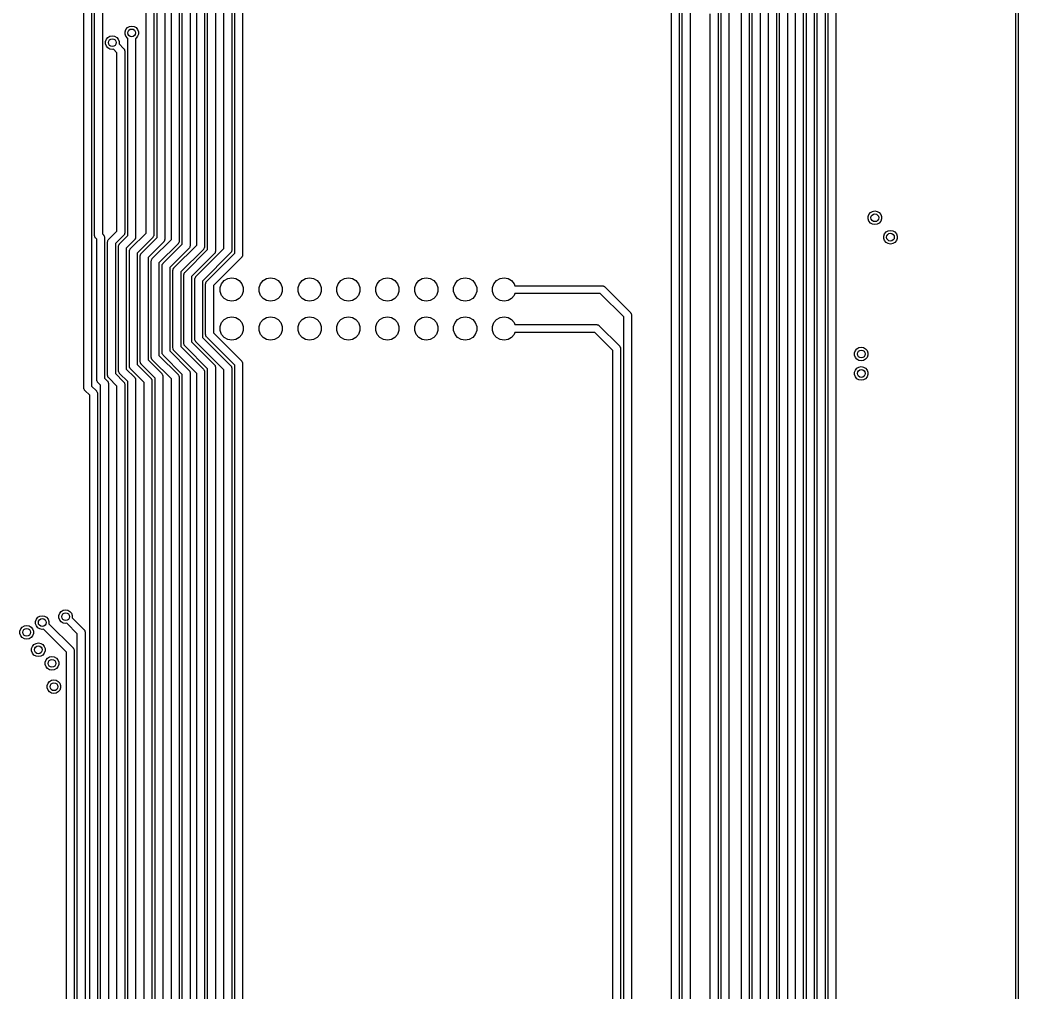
# Model space of a CAD drawing. Extents: x 25 to 346, y -457 to -16.
# Drawn here: x 280.4 to 345.5, y -293.1 to -229.7 of the extents above; entities that cross this region are included whole.
import ezdxf

# ---------------------------------------------------------------- set-up
doc = ezdxf.new("R2010")
doc.units = 0
doc.header["$MEASUREMENT"] = 0
doc.layers.add('BLACK', color=7, linetype='CONTINUOUS')

msp = doc.modelspace()

# ---------------------------------------------------------------- linework, layer by layer
at = {"layer": 'Black'}
for p, q in [((345.365, -456.49), (345.365, -16.585)), ((345.515, -16.51), (345.515, -456.565)), ((331.699, -326.555), (331.699, -20.9983)), ((332.207, -20.9983), (332.207, -326.45)), ((330.987, -294.386), (330.987, -24.0066)), ((331.495, -23.9014), (331.495, -294.386)), ((332.41, -289.052), (332.41, -55.626)), ((332.918, -55.626), (332.918, -289.052)), ((333.121, -322.897), (333.121, -56.388)), ((333.629, -56.4932), (333.629, -322.792)), ((329.946, -329.882), (329.946, -145.141)), ((330.454, -145.141), (330.454, -329.777)), ((329.235, -331.711), (329.235, -146.587)), ((329.743, -146.482), (329.743, -331.606)), ((328.168, -333.184), (328.168, -147.766)), ((328.676, -147.66), (328.676, -333.079)), ((327.457, -301.117), (327.457, -148.06)), ((327.965, -147.955), (327.965, -301.117)), ((323.596, -341.312), (323.596, -172.077)), ((324.104, -172.077), (324.104, -341.207)), ((323.393, -175.184), (323.393, -343.036)), ((322.885, -343.141), (322.885, -175.289)), ((294.894, -176.518), (294.894, -244.983)), ((292.405, -177.206), (292.405, -244.455)), ((292.608, -244.644), (292.608, -177.016)), ((293.116, -176.911), (293.116, -244.749)), ((293.675, -244.583), (293.675, -176.918)), ((294.183, -176.813), (294.183, -244.688)), ((294.386, -244.878), (294.386, -176.624)), ((289.814, -177.8), (289.814, -243.967)), ((290.246, -243.989), (290.246, -177.671)), ((290.754, -177.566), (290.754, -244.094)), ((290.957, -244.284), (290.957, -177.377)), ((291.465, -177.272), (291.465, -244.389)), ((291.897, -244.35), (291.897, -177.311)), ((288.595, -243.567), (288.595, -178.2)), ((289.103, -178.095), (289.103, -243.672)), ((289.306, -243.862), (289.306, -177.905)), ((285.229, -243.721), (285.229, -199.743)), ((285.737, -199.758), (285.737, -243.616)), ((284.518, -253.657), (284.518, -202.956)), ((285.026, -202.851), (285.026, -253.552)), ((326.136, -338.772), (326.136, -227.691)), ((326.644, -227.691), (326.644, -338.667)), ((325.425, -340.601), (325.425, -229.264)), ((325.933, -229.159), (325.933, -340.496)), ((287.216, -230.428), (287.269, -230.282)), ((287.216, -230.582), (287.216, -230.428)), ((287.269, -230.728), (287.216, -230.582)), ((287.269, -230.282), (287.368, -230.163)), ((287.368, -230.163), (287.502, -230.086)), ((287.502, -230.086), (287.655, -230.059)), ((287.655, -230.059), (287.808, -230.086)), ((287.808, -230.086), (287.942, -230.163)), ((287.942, -230.163), (288.041, -230.282)), ((288.041, -230.282), (288.094, -230.428)), ((288.094, -230.582), (288.041, -230.728)), ((288.094, -230.428), (288.094, -230.582)), ((285.946, -231.063), (285.999, -230.917)), ((285.946, -231.217), (285.946, -231.063)), ((285.999, -231.363), (285.946, -231.217)), ((285.999, -230.917), (286.098, -230.798)), ((286.098, -230.798), (286.232, -230.721)), ((286.232, -230.721), (286.385, -230.694)), ((286.385, -230.694), (286.538, -230.721)), ((286.538, -230.721), (286.672, -230.798)), ((286.672, -230.798), (286.771, -230.917)), ((286.771, -230.917), (286.824, -231.063)), ((286.824, -231.063), (286.824, -231.217)), ((286.824, -231.217), (286.824, -231.219)), ((286.824, -231.219), (287.123, -231.519)), ((287.368, -230.847), (287.269, -230.728)), ((287.401, -230.866), (287.368, -230.847)), ((287.401, -243.735), (287.401, -230.866)), ((287.942, -230.847), (287.909, -230.866)), ((287.909, -230.866), (287.909, -243.84)), ((288.041, -230.728), (287.942, -230.847)), ((286.098, -231.482), (285.999, -231.363)), ((286.232, -231.559), (286.098, -231.482)), ((286.385, -231.586), (286.232, -231.559)), ((286.459, -231.573), (286.385, -231.586)), ((286.69, -231.804), (286.459, -231.573)), ((286.69, -243.44), (286.69, -231.804)), ((287.123, -231.519), (287.13, -231.528)), ((287.13, -231.528), (287.138, -231.536)), ((287.138, -231.536), (287.155, -231.564)), ((287.155, -231.564), (287.174, -231.591)), ((287.174, -231.591), (287.177, -231.602)), ((287.177, -231.602), (287.182, -231.612)), ((287.182, -231.612), (287.188, -231.645)), ((287.188, -231.645), (287.197, -231.677)), ((287.197, -231.677), (287.196, -231.688)), ((287.196, -231.688), (287.198, -231.699)), ((287.198, -231.699), (287.198, -231.775)), ((287.198, -231.775), (287.198, -243.545)), ((335.73, -242.493), (335.783, -242.347)), ((335.783, -242.347), (335.882, -242.228)), ((335.882, -242.228), (336.016, -242.151)), ((336.016, -242.151), (336.169, -242.124)), ((336.169, -242.124), (336.322, -242.151)), ((336.322, -242.151), (336.456, -242.228)), ((336.456, -242.228), (336.555, -242.347)), ((336.555, -242.347), (336.608, -242.493)), ((335.73, -242.647), (335.73, -242.493)), ((335.783, -242.793), (335.73, -242.647)), ((335.882, -242.912), (335.783, -242.793)), ((336.016, -242.989), (335.882, -242.912)), ((336.169, -243.016), (336.016, -242.989)), ((336.322, -242.989), (336.169, -243.016)), ((336.456, -242.912), (336.322, -242.989)), ((336.555, -242.793), (336.456, -242.912)), ((336.608, -242.647), (336.555, -242.793)), ((336.608, -242.493), (336.608, -242.647)), ((285.737, -243.616), (285.803, -243.681)), ((285.803, -243.681), (285.809, -243.69)), ((286.155, -243.975), (286.69, -243.44)), ((287.155, -243.68), (287.138, -243.709)), ((287.174, -243.653), (287.155, -243.68)), ((287.177, -243.642), (287.174, -243.653)), ((287.182, -243.632), (287.177, -243.642)), ((287.188, -243.6), (287.182, -243.632)), ((287.197, -243.568), (287.188, -243.6)), ((287.198, -243.545), (287.196, -243.556)), ((287.196, -243.556), (287.197, -243.568)), ((287.577, -244.585), (288.595, -243.567)), ((289.103, -243.672), (289.101, -243.683)), ((289.101, -243.683), (289.102, -243.695)), ((336.746, -243.763), (336.799, -243.617)), ((336.799, -243.617), (336.898, -243.498)), ((336.898, -243.498), (337.032, -243.421)), ((337.032, -243.421), (337.185, -243.394)), ((337.185, -243.394), (337.338, -243.421)), ((337.338, -243.421), (337.472, -243.498)), ((337.472, -243.498), (337.571, -243.617)), ((337.571, -243.617), (337.624, -243.763)), ((285.231, -243.732), (285.229, -243.721)), ((285.23, -243.743), (285.231, -243.732)), ((285.239, -243.775), (285.23, -243.743)), ((285.245, -243.808), (285.239, -243.775)), ((285.25, -243.817), (285.245, -243.808)), ((285.253, -243.828), (285.25, -243.817)), ((285.272, -243.855), (285.253, -243.828)), ((285.289, -243.884), (285.272, -243.855)), ((285.297, -243.891), (285.289, -243.884)), ((285.304, -243.9), (285.297, -243.891)), ((285.369, -243.966), (285.304, -243.9)), ((285.369, -253.136), (285.369, -243.966)), ((285.809, -243.69), (285.817, -243.697)), ((285.817, -243.697), (285.834, -243.726)), ((285.834, -243.726), (285.853, -243.753)), ((285.853, -243.753), (285.856, -243.764)), ((285.856, -243.764), (285.862, -243.774)), ((285.862, -243.774), (285.867, -243.806)), ((285.867, -243.806), (285.876, -243.838)), ((285.876, -243.838), (285.875, -243.849)), ((285.875, -243.849), (285.877, -243.86)), ((285.877, -243.86), (285.877, -253.031)), ((286.08, -244.155), (286.082, -244.144)), ((286.08, -252.841), (286.08, -244.155)), ((286.081, -244.133), (286.09, -244.101)), ((286.082, -244.144), (286.081, -244.133)), ((286.09, -244.101), (286.095, -244.068)), ((286.095, -244.068), (286.101, -244.059)), ((286.101, -244.059), (286.104, -244.048)), ((286.104, -244.048), (286.123, -244.021)), ((286.123, -244.021), (286.14, -243.992)), ((286.14, -243.992), (286.148, -243.985)), ((286.148, -243.985), (286.155, -243.975)), ((287.123, -243.725), (286.588, -244.26)), ((286.588, -244.26), (286.588, -252.736)), ((286.815, -244.342), (286.834, -244.315)), ((286.834, -244.315), (286.851, -244.286)), ((286.851, -244.286), (286.859, -244.279)), ((286.859, -244.279), (286.866, -244.27)), ((286.866, -244.27), (287.401, -243.735)), ((287.13, -243.716), (287.123, -243.725)), ((287.138, -243.709), (287.13, -243.716)), ((287.835, -244.02), (287.299, -244.555)), ((287.841, -244.01), (287.835, -244.02)), ((287.85, -244.003), (287.841, -244.01)), ((287.866, -243.975), (287.85, -244.003)), ((287.885, -243.947), (287.866, -243.975)), ((287.888, -243.937), (287.885, -243.947)), ((287.894, -243.927), (287.888, -243.937)), ((287.899, -243.894), (287.894, -243.927)), ((287.908, -243.862), (287.899, -243.894)), ((287.909, -243.84), (287.907, -243.851)), ((287.907, -243.851), (287.908, -243.862)), ((289.028, -243.852), (288.011, -244.87)), ((288.288, -244.88), (289.306, -243.862)), ((289.74, -244.147), (288.722, -245.164)), ((288.999, -245.235), (290.246, -243.989)), ((289.035, -243.843), (289.028, -243.852)), ((289.043, -243.836), (289.035, -243.843)), ((289.06, -243.807), (289.043, -243.836)), ((289.079, -243.78), (289.06, -243.807)), ((289.082, -243.769), (289.079, -243.78)), ((289.087, -243.759), (289.082, -243.769)), ((289.093, -243.727), (289.087, -243.759)), ((289.102, -243.695), (289.093, -243.727)), ((290.679, -244.274), (289.433, -245.52)), ((289.711, -245.53), (290.957, -244.284)), ((289.746, -244.137), (289.74, -244.147)), ((289.755, -244.13), (289.746, -244.137)), ((289.771, -244.102), (289.755, -244.13)), ((289.79, -244.074), (289.771, -244.102)), ((289.793, -244.064), (289.79, -244.074)), ((289.799, -244.054), (289.793, -244.064)), ((289.804, -244.021), (289.799, -244.054)), ((289.813, -243.989), (289.804, -244.021)), ((289.814, -243.967), (289.812, -243.978)), ((289.812, -243.978), (289.813, -243.989)), ((290.686, -244.265), (290.679, -244.274)), ((290.694, -244.257), (290.686, -244.265)), ((290.711, -244.229), (290.694, -244.257)), ((290.73, -244.202), (290.711, -244.229)), ((290.733, -244.191), (290.73, -244.202)), ((290.738, -244.181), (290.733, -244.191)), ((290.744, -244.148), (290.738, -244.181)), ((290.753, -244.116), (290.744, -244.148)), ((290.754, -244.094), (290.752, -244.105)), ((290.752, -244.105), (290.753, -244.116)), ((336.746, -243.917), (336.746, -243.763)), ((336.799, -244.063), (336.746, -243.917)), ((336.898, -244.182), (336.799, -244.063)), ((337.032, -244.259), (336.898, -244.182)), ((337.185, -244.286), (337.032, -244.259)), ((337.338, -244.259), (337.185, -244.286)), ((337.472, -244.182), (337.338, -244.259)), ((337.571, -244.063), (337.472, -244.182)), ((337.624, -243.917), (337.571, -244.063)), ((337.624, -243.763), (337.624, -243.917)), ((286.791, -244.45), (286.793, -244.439)), ((286.791, -252.547), (286.791, -244.45)), ((286.792, -244.428), (286.801, -244.395)), ((286.793, -244.439), (286.792, -244.428)), ((286.801, -244.395), (286.807, -244.363)), ((286.807, -244.363), (286.812, -244.353)), ((286.812, -244.353), (286.815, -244.342)), ((287.299, -244.555), (287.299, -252.442)), ((287.503, -244.765), (287.504, -244.754)), ((287.503, -252.252), (287.503, -244.765)), ((287.504, -244.743), (287.512, -244.71)), ((287.504, -244.754), (287.504, -244.743)), ((287.512, -244.71), (287.518, -244.678)), ((287.518, -244.678), (287.523, -244.668)), ((287.523, -244.668), (287.526, -244.657)), ((287.526, -244.657), (287.545, -244.63)), ((287.545, -244.63), (287.562, -244.601)), ((287.562, -244.601), (287.571, -244.594)), ((287.571, -244.594), (287.577, -244.585)), ((288.011, -244.87), (288.011, -252.147)), ((288.223, -245.005), (288.229, -244.972)), ((288.229, -244.972), (288.235, -244.963)), ((288.235, -244.963), (288.238, -244.952)), ((288.238, -244.952), (288.257, -244.925)), ((288.257, -244.925), (288.273, -244.896)), ((288.273, -244.896), (288.282, -244.889)), ((288.282, -244.889), (288.288, -244.88)), ((291.391, -244.568), (290.144, -245.815)), ((290.422, -245.825), (291.897, -244.35)), ((292.33, -244.634), (290.855, -246.109)), ((291.133, -246.119), (292.608, -244.644)), ((291.397, -244.559), (291.391, -244.568)), ((291.406, -244.552), (291.397, -244.559)), ((291.422, -244.523), (291.406, -244.552)), ((291.441, -244.496), (291.422, -244.523)), ((291.444, -244.485), (291.441, -244.496)), ((291.45, -244.476), (291.444, -244.485)), ((291.455, -244.443), (291.45, -244.476)), ((291.464, -244.411), (291.455, -244.443)), ((291.465, -244.389), (291.463, -244.4)), ((291.463, -244.4), (291.464, -244.411)), ((293.042, -244.929), (291.567, -246.404)), ((291.844, -246.414), (293.675, -244.583)), ((294.108, -244.868), (292.278, -246.699)), ((292.337, -244.625), (292.33, -244.634)), ((292.345, -244.618), (292.337, -244.625)), ((292.362, -244.589), (292.345, -244.618)), ((292.381, -244.562), (292.362, -244.589)), ((292.384, -244.551), (292.381, -244.562)), ((292.389, -244.542), (292.384, -244.551)), ((292.395, -244.509), (292.389, -244.542)), ((292.404, -244.477), (292.395, -244.509)), ((292.405, -244.455), (292.403, -244.466)), ((292.403, -244.466), (292.404, -244.477)), ((292.555, -246.708), (294.386, -244.878)), ((293.048, -244.92), (293.042, -244.929)), ((293.057, -244.913), (293.048, -244.92)), ((293.073, -244.884), (293.057, -244.913)), ((293.092, -244.857), (293.073, -244.884)), ((293.095, -244.846), (293.092, -244.857)), ((293.101, -244.836), (293.095, -244.846)), ((293.106, -244.804), (293.101, -244.836)), ((293.115, -244.772), (293.106, -244.804)), ((293.116, -244.749), (293.114, -244.76)), ((293.114, -244.76), (293.115, -244.772)), ((294.115, -244.859), (294.108, -244.868)), ((294.123, -244.852), (294.115, -244.859)), ((294.14, -244.823), (294.123, -244.852)), ((294.159, -244.796), (294.14, -244.823)), ((294.162, -244.785), (294.159, -244.796)), ((294.167, -244.775), (294.162, -244.785)), ((294.173, -244.743), (294.167, -244.775)), ((294.182, -244.711), (294.173, -244.743)), ((294.183, -244.688), (294.181, -244.699)), ((294.181, -244.699), (294.182, -244.711)), ((294.894, -244.983), (294.892, -244.994)), ((288.214, -245.059), (288.216, -245.048)), ((288.214, -251.958), (288.214, -245.059)), ((288.215, -245.037), (288.223, -245.005)), ((288.216, -245.048), (288.215, -245.037)), ((288.722, -245.164), (288.722, -251.852)), ((288.925, -245.415), (288.927, -245.404)), ((288.925, -251.663), (288.925, -245.415)), ((288.926, -245.393), (288.935, -245.361)), ((288.927, -245.404), (288.926, -245.393)), ((288.935, -245.361), (288.94, -245.328)), ((288.94, -245.328), (288.946, -245.318)), ((288.946, -245.318), (288.949, -245.308)), ((288.949, -245.308), (288.968, -245.281)), ((288.968, -245.281), (288.984, -245.252)), ((288.984, -245.252), (288.993, -245.245)), ((288.993, -245.245), (288.999, -245.235)), ((289.433, -245.52), (289.433, -251.558)), ((289.646, -245.655), (289.651, -245.623)), ((289.651, -245.623), (289.657, -245.613)), ((289.657, -245.613), (289.66, -245.602)), ((289.66, -245.602), (289.679, -245.575)), ((289.679, -245.575), (289.696, -245.546)), ((289.696, -245.546), (289.704, -245.539)), ((289.704, -245.539), (289.711, -245.53)), ((294.82, -245.163), (292.989, -246.993)), ((294.826, -245.153), (294.82, -245.163)), ((294.835, -245.146), (294.826, -245.153)), ((294.851, -245.118), (294.835, -245.146)), ((294.87, -245.09), (294.851, -245.118)), ((294.873, -245.08), (294.87, -245.09)), ((294.879, -245.07), (294.873, -245.08)), ((294.884, -245.037), (294.879, -245.07)), ((294.893, -245.005), (294.884, -245.037)), ((294.892, -244.994), (294.893, -245.005)), ((289.636, -245.71), (289.638, -245.699)), ((289.636, -251.368), (289.636, -245.71)), ((289.637, -245.687), (289.646, -245.655)), ((289.638, -245.699), (289.637, -245.687)), ((290.144, -245.815), (290.144, -251.263)), ((290.347, -246.004), (290.349, -245.993)), ((290.347, -251.074), (290.347, -246.004)), ((290.348, -245.982), (290.357, -245.95)), ((290.349, -245.993), (290.348, -245.982)), ((290.357, -245.95), (290.363, -245.917)), ((290.363, -245.917), (290.368, -245.908)), ((290.368, -245.908), (290.371, -245.897)), ((290.371, -245.897), (290.39, -245.87)), ((290.39, -245.87), (290.407, -245.841)), ((290.407, -245.841), (290.415, -245.834)), ((290.415, -245.834), (290.422, -245.825)), ((290.855, -246.109), (290.855, -250.969)), ((291.059, -246.299), (291.061, -246.288)), ((291.06, -246.277), (291.068, -246.245)), ((291.061, -246.288), (291.06, -246.277)), ((291.068, -246.245), (291.074, -246.212)), ((291.074, -246.212), (291.079, -246.202)), ((291.079, -246.202), (291.082, -246.191)), ((291.082, -246.191), (291.101, -246.164)), ((291.101, -246.164), (291.118, -246.136)), ((291.118, -246.136), (291.127, -246.128)), ((291.127, -246.128), (291.133, -246.119)), ((291.059, -250.779), (291.059, -246.299)), ((291.567, -246.404), (291.567, -250.674)), ((291.77, -246.593), (291.772, -246.582)), ((291.77, -250.485), (291.77, -246.593)), ((291.771, -246.571), (291.779, -246.539)), ((291.772, -246.582), (291.771, -246.571)), ((291.779, -246.539), (291.785, -246.507)), ((291.785, -246.507), (291.791, -246.497)), ((291.791, -246.497), (291.794, -246.486)), ((291.794, -246.486), (291.813, -246.459)), ((291.813, -246.459), (291.829, -246.43)), ((291.829, -246.43), (291.838, -246.423)), ((291.838, -246.423), (291.844, -246.414)), ((292.278, -246.699), (292.278, -250.379)), ((292.481, -246.888), (292.483, -246.877)), ((292.481, -250.19), (292.481, -246.888)), ((292.482, -246.866), (292.491, -246.834)), ((292.483, -246.877), (292.482, -246.866)), ((292.491, -246.834), (292.496, -246.801)), ((292.496, -246.801), (292.502, -246.791)), ((292.502, -246.791), (292.505, -246.781)), ((292.505, -246.781), (292.524, -246.753)), ((292.524, -246.753), (292.54, -246.725)), ((292.54, -246.725), (292.549, -246.718)), ((292.549, -246.718), (292.555, -246.708)), ((293.43, -247.123), (293.52, -246.874)), ((293.52, -246.874), (293.691, -246.67)), ((293.691, -246.67), (293.921, -246.538)), ((293.921, -246.538), (294.183, -246.491)), ((294.183, -246.491), (294.444, -246.538)), ((294.444, -246.538), (294.674, -246.67)), ((294.674, -246.67), (294.845, -246.874)), ((294.845, -246.874), (294.936, -247.123)), ((295.97, -247.123), (296.06, -246.874)), ((296.06, -246.874), (296.231, -246.67)), ((296.231, -246.67), (296.461, -246.538)), ((296.461, -246.538), (296.723, -246.491)), ((296.723, -246.491), (296.984, -246.538)), ((296.984, -246.538), (297.214, -246.67)), ((297.214, -246.67), (297.385, -246.874)), ((297.385, -246.874), (297.476, -247.123)), ((298.51, -247.123), (298.6, -246.874)), ((298.6, -246.874), (298.771, -246.67)), ((298.771, -246.67), (299.001, -246.538)), ((299.001, -246.538), (299.263, -246.491)), ((299.263, -246.491), (299.524, -246.538)), ((299.524, -246.538), (299.754, -246.67)), ((299.754, -246.67), (299.925, -246.874)), ((299.925, -246.874), (300.016, -247.123)), ((301.05, -247.123), (301.14, -246.874)), ((301.14, -246.874), (301.311, -246.67)), ((301.311, -246.67), (301.541, -246.538)), ((301.541, -246.538), (301.803, -246.491)), ((301.803, -246.491), (302.064, -246.538)), ((302.064, -246.538), (302.294, -246.67)), ((302.294, -246.67), (302.465, -246.874)), ((302.465, -246.874), (302.556, -247.123)), ((303.59, -247.123), (303.68, -246.874)), ((303.68, -246.874), (303.851, -246.67)), ((303.851, -246.67), (304.081, -246.538)), ((304.081, -246.538), (304.343, -246.491)), ((304.343, -246.491), (304.604, -246.538)), ((304.604, -246.538), (304.834, -246.67)), ((304.834, -246.67), (305.005, -246.874)), ((305.005, -246.874), (305.096, -247.123)), ((306.13, -247.123), (306.22, -246.874)), ((306.22, -246.874), (306.391, -246.67)), ((306.391, -246.67), (306.621, -246.538)), ((306.621, -246.538), (306.883, -246.491)), ((306.883, -246.491), (307.144, -246.538)), ((307.144, -246.538), (307.374, -246.67)), ((307.374, -246.67), (307.545, -246.874)), ((307.545, -246.874), (307.636, -247.123)), ((308.67, -247.123), (308.76, -246.874)), ((308.76, -246.874), (308.931, -246.67)), ((308.931, -246.67), (309.161, -246.538)), ((309.161, -246.538), (309.423, -246.491)), ((309.423, -246.491), (309.684, -246.538)), ((309.684, -246.538), (309.914, -246.67)), ((309.914, -246.67), (310.085, -246.874)), ((310.085, -246.874), (310.176, -247.123)), ((311.21, -247.123), (311.3, -246.874)), ((311.3, -246.874), (311.471, -246.67)), ((311.471, -246.67), (311.701, -246.538)), ((311.701, -246.538), (311.963, -246.491)), ((311.963, -246.491), (312.224, -246.538)), ((312.224, -246.538), (312.454, -246.67)), ((312.454, -246.67), (312.625, -246.874)), ((312.625, -246.874), (312.672, -247.002)), ((292.989, -246.993), (292.989, -250.085)), ((293.43, -247.389), (293.43, -247.123)), ((293.52, -247.639), (293.43, -247.389)), ((294.936, -247.389), (294.845, -247.639)), ((294.936, -247.123), (294.936, -247.389)), ((295.97, -247.389), (295.97, -247.123)), ((296.06, -247.639), (295.97, -247.389)), ((297.476, -247.389), (297.385, -247.639)), ((297.476, -247.123), (297.476, -247.389)), ((298.51, -247.389), (298.51, -247.123)), ((298.6, -247.639), (298.51, -247.389)), ((300.016, -247.389), (299.925, -247.639)), ((300.016, -247.123), (300.016, -247.389)), ((301.05, -247.389), (301.05, -247.123)), ((301.14, -247.639), (301.05, -247.389)), ((302.556, -247.389), (302.465, -247.639)), ((302.556, -247.123), (302.556, -247.389)), ((303.59, -247.389), (303.59, -247.123)), ((303.68, -247.639), (303.59, -247.389)), ((305.096, -247.389), (305.005, -247.639)), ((305.096, -247.123), (305.096, -247.389)), ((306.13, -247.389), (306.13, -247.123)), ((306.22, -247.639), (306.13, -247.389)), ((307.636, -247.389), (307.545, -247.639)), ((307.636, -247.123), (307.636, -247.389)), ((308.67, -247.389), (308.67, -247.123)), ((308.76, -247.639), (308.67, -247.389)), ((310.176, -247.389), (310.085, -247.639)), ((310.176, -247.123), (310.176, -247.389)), ((311.21, -247.389), (311.21, -247.123)), ((311.3, -247.639), (311.21, -247.389)), ((312.672, -247.51), (312.625, -247.639)), ((312.672, -247.002), (318.351, -247.002)), ((318.246, -247.51), (312.672, -247.51)), ((319.773, -249.038), (318.246, -247.51)), ((318.351, -247.002), (318.362, -247.004)), ((318.362, -247.004), (318.373, -247.003)), ((318.373, -247.003), (318.405, -247.012)), ((318.405, -247.012), (318.438, -247.018)), ((318.438, -247.018), (318.447, -247.023)), ((318.447, -247.023), (318.458, -247.026)), ((318.458, -247.026), (318.485, -247.045)), ((318.485, -247.045), (318.514, -247.062)), ((318.514, -247.062), (318.521, -247.07)), ((318.521, -247.07), (318.531, -247.077)), ((318.531, -247.077), (320.207, -248.753)), ((293.691, -247.842), (293.52, -247.639)), ((293.921, -247.975), (293.691, -247.842)), ((294.183, -248.021), (293.921, -247.975)), ((294.444, -247.975), (294.183, -248.021)), ((294.674, -247.842), (294.444, -247.975)), ((294.845, -247.639), (294.674, -247.842)), ((296.231, -247.842), (296.06, -247.639)), ((296.461, -247.975), (296.231, -247.842)), ((296.723, -248.021), (296.461, -247.975)), ((296.984, -247.975), (296.723, -248.021)), ((297.214, -247.842), (296.984, -247.975)), ((297.385, -247.639), (297.214, -247.842)), ((298.771, -247.842), (298.6, -247.639)), ((299.001, -247.975), (298.771, -247.842)), ((299.263, -248.021), (299.001, -247.975)), ((299.524, -247.975), (299.263, -248.021)), ((299.754, -247.842), (299.524, -247.975)), ((299.925, -247.639), (299.754, -247.842)), ((301.311, -247.842), (301.14, -247.639)), ((301.541, -247.975), (301.311, -247.842)), ((301.803, -248.021), (301.541, -247.975)), ((302.064, -247.975), (301.803, -248.021)), ((302.294, -247.842), (302.064, -247.975)), ((302.465, -247.639), (302.294, -247.842)), ((303.851, -247.842), (303.68, -247.639)), ((304.081, -247.975), (303.851, -247.842)), ((304.343, -248.021), (304.081, -247.975)), ((304.604, -247.975), (304.343, -248.021)), ((304.834, -247.842), (304.604, -247.975)), ((305.005, -247.639), (304.834, -247.842)), ((306.391, -247.842), (306.22, -247.639)), ((306.621, -247.975), (306.391, -247.842)), ((306.883, -248.021), (306.621, -247.975)), ((307.144, -247.975), (306.883, -248.021)), ((307.374, -247.842), (307.144, -247.975)), ((307.545, -247.639), (307.374, -247.842)), ((308.931, -247.842), (308.76, -247.639)), ((309.161, -247.975), (308.931, -247.842)), ((309.423, -248.021), (309.161, -247.975)), ((309.684, -247.975), (309.423, -248.021)), ((309.914, -247.842), (309.684, -247.975)), ((310.085, -247.639), (309.914, -247.842)), ((311.471, -247.842), (311.3, -247.639)), ((311.701, -247.975), (311.471, -247.842)), ((311.963, -248.021), (311.701, -247.975)), ((312.224, -247.975), (311.963, -248.021)), ((312.454, -247.842), (312.224, -247.975)), ((312.625, -247.639), (312.454, -247.842)), ((320.207, -248.753), (320.213, -248.762)), ((320.213, -248.762), (320.222, -248.769)), ((320.222, -248.769), (320.238, -248.798)), ((320.238, -248.798), (320.258, -248.825)), ((320.258, -248.825), (320.26, -248.836)), ((320.26, -248.836), (320.266, -248.846)), ((320.266, -248.846), (320.272, -248.879)), ((320.272, -248.879), (320.28, -248.911)), ((293.43, -249.663), (293.52, -249.414)), ((293.52, -249.414), (293.691, -249.21)), ((293.691, -249.21), (293.921, -249.078)), ((293.921, -249.078), (294.183, -249.031)), ((294.183, -249.031), (294.444, -249.078)), ((294.444, -249.078), (294.674, -249.21)), ((294.674, -249.21), (294.845, -249.414)), ((294.845, -249.414), (294.936, -249.663)), ((295.97, -249.663), (296.06, -249.414)), ((296.06, -249.414), (296.231, -249.21)), ((296.231, -249.21), (296.461, -249.078)), ((296.461, -249.078), (296.723, -249.031)), ((296.723, -249.031), (296.984, -249.078)), ((296.984, -249.078), (297.214, -249.21)), ((297.214, -249.21), (297.385, -249.414)), ((297.385, -249.414), (297.476, -249.663)), ((298.51, -249.663), (298.6, -249.414)), ((298.6, -249.414), (298.771, -249.21)), ((298.771, -249.21), (299.001, -249.078)), ((299.001, -249.078), (299.263, -249.031)), ((299.263, -249.031), (299.524, -249.078)), ((299.524, -249.078), (299.754, -249.21)), ((299.754, -249.21), (299.925, -249.414)), ((299.925, -249.414), (300.016, -249.663)), ((301.05, -249.663), (301.14, -249.414)), ((301.14, -249.414), (301.311, -249.21)), ((301.311, -249.21), (301.541, -249.078)), ((301.541, -249.078), (301.803, -249.031)), ((301.803, -249.031), (302.064, -249.078)), ((302.064, -249.078), (302.294, -249.21)), ((302.294, -249.21), (302.465, -249.414)), ((302.465, -249.414), (302.556, -249.663)), ((303.59, -249.663), (303.68, -249.414)), ((303.68, -249.414), (303.851, -249.21)), ((303.851, -249.21), (304.081, -249.078)), ((304.081, -249.078), (304.343, -249.031)), ((304.343, -249.031), (304.604, -249.078)), ((304.604, -249.078), (304.834, -249.21)), ((304.834, -249.21), (305.005, -249.414)), ((305.005, -249.414), (305.096, -249.663)), ((306.13, -249.663), (306.22, -249.414)), ((306.22, -249.414), (306.391, -249.21)), ((306.391, -249.21), (306.621, -249.078)), ((306.621, -249.078), (306.883, -249.031)), ((306.883, -249.031), (307.144, -249.078)), ((307.144, -249.078), (307.374, -249.21)), ((307.374, -249.21), (307.545, -249.414)), ((307.545, -249.414), (307.636, -249.663)), ((308.67, -249.663), (308.76, -249.414)), ((308.76, -249.414), (308.931, -249.21)), ((308.931, -249.21), (309.161, -249.078)), ((309.161, -249.078), (309.423, -249.031)), ((309.423, -249.031), (309.684, -249.078)), ((309.684, -249.078), (309.914, -249.21)), ((309.914, -249.21), (310.085, -249.414)), ((310.085, -249.414), (310.176, -249.663)), ((311.21, -249.663), (311.3, -249.414)), ((311.3, -249.414), (311.471, -249.21)), ((311.471, -249.21), (311.701, -249.078)), ((311.701, -249.078), (311.963, -249.031)), ((311.963, -249.031), (312.224, -249.078)), ((312.224, -249.078), (312.454, -249.21)), ((312.454, -249.21), (312.625, -249.414)), ((312.625, -249.414), (312.672, -249.542)), ((312.672, -249.542), (317.995, -249.542)), ((317.995, -249.542), (318.006, -249.544)), ((318.006, -249.544), (318.017, -249.543)), ((318.017, -249.543), (318.049, -249.552)), ((319.773, -347.65), (319.773, -249.038)), ((320.28, -248.911), (320.279, -248.922)), ((320.279, -248.922), (320.281, -248.933)), ((320.281, -248.933), (320.281, -347.545)), ((292.483, -250.201), (292.481, -250.19)), ((292.482, -250.212), (292.483, -250.201)), ((292.989, -250.085), (294.82, -251.915)), ((293.43, -249.929), (293.43, -249.663)), ((293.52, -250.179), (293.43, -249.929)), ((293.691, -250.382), (293.52, -250.179)), ((294.845, -250.179), (294.674, -250.382)), ((294.936, -249.929), (294.845, -250.179)), ((294.936, -249.663), (294.936, -249.929)), ((295.97, -249.929), (295.97, -249.663)), ((296.06, -250.179), (295.97, -249.929)), ((296.231, -250.382), (296.06, -250.179)), ((297.385, -250.179), (297.214, -250.382)), ((297.476, -249.929), (297.385, -250.179)), ((297.476, -249.663), (297.476, -249.929)), ((298.51, -249.929), (298.51, -249.663)), ((298.6, -250.179), (298.51, -249.929)), ((298.771, -250.382), (298.6, -250.179)), ((299.925, -250.179), (299.754, -250.382)), ((300.016, -249.929), (299.925, -250.179)), ((300.016, -249.663), (300.016, -249.929)), ((301.05, -249.929), (301.05, -249.663)), ((301.14, -250.179), (301.05, -249.929)), ((301.311, -250.382), (301.14, -250.179)), ((302.465, -250.179), (302.294, -250.382)), ((302.556, -249.929), (302.465, -250.179)), ((302.556, -249.663), (302.556, -249.929)), ((303.59, -249.929), (303.59, -249.663)), ((303.68, -250.179), (303.59, -249.929)), ((303.851, -250.382), (303.68, -250.179)), ((305.005, -250.179), (304.834, -250.382)), ((305.096, -249.929), (305.005, -250.179)), ((305.096, -249.663), (305.096, -249.929)), ((306.13, -249.929), (306.13, -249.663)), ((306.22, -250.179), (306.13, -249.929)), ((306.391, -250.382), (306.22, -250.179)), ((307.545, -250.179), (307.374, -250.382)), ((307.636, -249.929), (307.545, -250.179)), ((307.636, -249.663), (307.636, -249.929)), ((308.67, -249.929), (308.67, -249.663)), ((308.76, -250.179), (308.67, -249.929)), ((308.931, -250.382), (308.76, -250.179)), ((310.085, -250.179), (309.914, -250.382)), ((310.176, -249.929), (310.085, -250.179)), ((310.176, -249.663), (310.176, -249.929)), ((311.21, -249.929), (311.21, -249.663)), ((311.3, -250.179), (311.21, -249.929)), ((311.471, -250.382), (311.3, -250.179)), ((312.625, -250.179), (312.454, -250.382)), ((312.672, -250.05), (312.625, -250.179)), ((317.89, -250.05), (312.672, -250.05)), ((319.062, -251.222), (317.89, -250.05)), ((318.049, -249.552), (318.082, -249.558)), ((318.082, -249.558), (318.092, -249.563)), ((318.092, -249.563), (318.103, -249.566)), ((318.103, -249.566), (318.13, -249.585)), ((318.13, -249.585), (318.159, -249.602)), ((318.159, -249.602), (318.166, -249.61)), ((318.166, -249.61), (318.175, -249.617)), ((318.175, -249.617), (319.496, -250.937)), ((291.061, -250.79), (291.059, -250.779)), ((291.06, -250.801), (291.061, -250.79)), ((291.068, -250.833), (291.06, -250.801)), ((291.074, -250.866), (291.068, -250.833)), ((291.567, -250.674), (293.042, -252.149)), ((291.772, -250.496), (291.77, -250.485)), ((291.771, -250.507), (291.772, -250.496)), ((291.779, -250.539), (291.771, -250.507)), ((291.785, -250.571), (291.779, -250.539)), ((291.791, -250.581), (291.785, -250.571)), ((291.794, -250.592), (291.791, -250.581)), ((291.813, -250.619), (291.794, -250.592)), ((291.829, -250.648), (291.813, -250.619)), ((291.838, -250.655), (291.829, -250.648)), ((291.844, -250.664), (291.838, -250.655)), ((293.675, -252.495), (291.844, -250.664)), ((292.278, -250.379), (294.108, -252.21)), ((292.491, -250.244), (292.482, -250.212)), ((292.496, -250.277), (292.491, -250.244)), ((292.502, -250.287), (292.496, -250.277)), ((292.505, -250.297), (292.502, -250.287)), ((292.524, -250.325), (292.505, -250.297)), ((292.54, -250.353), (292.524, -250.325)), ((292.549, -250.36), (292.54, -250.353)), ((292.555, -250.37), (292.549, -250.36)), ((294.386, -252.2), (292.555, -250.37)), ((293.921, -250.515), (293.691, -250.382)), ((294.183, -250.561), (293.921, -250.515)), ((294.444, -250.515), (294.183, -250.561)), ((294.674, -250.382), (294.444, -250.515)), ((296.461, -250.515), (296.231, -250.382)), ((296.723, -250.561), (296.461, -250.515)), ((296.984, -250.515), (296.723, -250.561)), ((297.214, -250.382), (296.984, -250.515)), ((299.001, -250.515), (298.771, -250.382)), ((299.263, -250.561), (299.001, -250.515)), ((299.524, -250.515), (299.263, -250.561)), ((299.754, -250.382), (299.524, -250.515)), ((301.541, -250.515), (301.311, -250.382)), ((301.803, -250.561), (301.541, -250.515)), ((302.064, -250.515), (301.803, -250.561)), ((302.294, -250.382), (302.064, -250.515)), ((304.081, -250.515), (303.851, -250.382)), ((304.343, -250.561), (304.081, -250.515)), ((304.604, -250.515), (304.343, -250.561)), ((304.834, -250.382), (304.604, -250.515)), ((306.621, -250.515), (306.391, -250.382)), ((306.883, -250.561), (306.621, -250.515)), ((307.144, -250.515), (306.883, -250.561)), ((307.374, -250.382), (307.144, -250.515)), ((309.161, -250.515), (308.931, -250.382)), ((309.423, -250.561), (309.161, -250.515)), ((309.684, -250.515), (309.423, -250.561)), ((309.914, -250.382), (309.684, -250.515)), ((311.701, -250.515), (311.471, -250.382)), ((311.963, -250.561), (311.701, -250.515)), ((312.224, -250.515), (311.963, -250.561)), ((312.454, -250.382), (312.224, -250.515)), ((289.638, -251.379), (289.636, -251.368)), ((289.637, -251.391), (289.638, -251.379)), ((289.646, -251.423), (289.637, -251.391)), ((289.651, -251.455), (289.646, -251.423)), ((289.657, -251.465), (289.651, -251.455)), ((289.66, -251.476), (289.657, -251.465)), ((289.679, -251.503), (289.66, -251.476)), ((289.696, -251.532), (289.679, -251.503)), ((290.144, -251.263), (291.391, -252.51)), ((290.349, -251.085), (290.347, -251.074)), ((290.348, -251.096), (290.349, -251.085)), ((290.357, -251.128), (290.348, -251.096)), ((290.363, -251.161), (290.357, -251.128)), ((290.368, -251.17), (290.363, -251.161)), ((290.371, -251.181), (290.368, -251.17)), ((290.39, -251.208), (290.371, -251.181)), ((290.407, -251.237), (290.39, -251.208)), ((290.415, -251.244), (290.407, -251.237)), ((290.422, -251.253), (290.415, -251.244)), ((291.897, -252.728), (290.422, -251.253)), ((290.855, -250.969), (292.33, -252.444)), ((291.079, -250.876), (291.074, -250.866)), ((291.082, -250.887), (291.079, -250.876)), ((291.101, -250.914), (291.082, -250.887)), ((291.118, -250.942), (291.101, -250.914)), ((291.127, -250.95), (291.118, -250.942)), ((291.133, -250.959), (291.127, -250.95)), ((292.608, -252.434), (291.133, -250.959)), ((319.062, -349.479), (319.062, -251.222)), ((319.496, -250.937), (319.502, -250.947)), ((319.502, -250.947), (319.511, -250.954)), ((319.511, -250.954), (319.527, -250.983)), ((319.527, -250.983), (319.546, -251.01)), ((319.546, -251.01), (319.549, -251.021)), ((319.549, -251.021), (319.555, -251.03)), ((319.555, -251.03), (319.561, -251.063)), ((319.561, -251.063), (319.569, -251.095)), ((319.569, -251.095), (319.568, -251.106)), ((319.568, -251.106), (319.57, -251.117)), ((319.57, -251.117), (319.57, -349.373)), ((334.841, -251.383), (334.894, -251.237)), ((334.841, -251.537), (334.841, -251.383)), ((334.894, -251.237), (334.993, -251.118)), ((334.993, -251.118), (335.127, -251.041)), ((335.127, -251.041), (335.28, -251.014)), ((335.28, -251.014), (335.433, -251.041)), ((335.433, -251.041), (335.567, -251.118)), ((335.567, -251.118), (335.666, -251.237)), ((335.666, -251.237), (335.719, -251.383)), ((335.719, -251.383), (335.719, -251.537)), ((288.011, -252.147), (288.901, -253.038)), ((288.216, -251.969), (288.214, -251.958)), ((288.215, -251.98), (288.216, -251.969)), ((288.223, -252.012), (288.215, -251.98)), ((288.229, -252.044), (288.223, -252.012)), ((288.235, -252.054), (288.229, -252.044)), ((288.238, -252.065), (288.235, -252.054)), ((288.257, -252.092), (288.238, -252.065)), ((288.273, -252.121), (288.257, -252.092)), ((288.282, -252.128), (288.273, -252.121)), ((288.288, -252.137), (288.282, -252.128)), ((289.179, -253.028), (288.288, -252.137)), ((288.722, -251.852), (289.613, -252.743)), ((288.927, -251.674), (288.925, -251.663)), ((288.926, -251.685), (288.927, -251.674)), ((288.935, -251.717), (288.926, -251.685)), ((288.94, -251.75), (288.935, -251.717)), ((288.946, -251.76), (288.94, -251.75)), ((288.949, -251.77), (288.946, -251.76)), ((288.968, -251.797), (288.949, -251.77)), ((288.984, -251.826), (288.968, -251.797)), ((288.993, -251.833), (288.984, -251.826)), ((288.999, -251.843), (288.993, -251.833)), ((290.246, -253.089), (288.999, -251.843)), ((289.433, -251.558), (290.679, -252.804)), ((289.704, -251.539), (289.696, -251.532)), ((289.711, -251.548), (289.704, -251.539)), ((290.957, -252.794), (289.711, -251.548)), ((293.042, -252.149), (293.048, -252.158)), ((294.82, -251.915), (294.826, -251.925)), ((294.826, -251.925), (294.835, -251.932)), ((294.835, -251.932), (294.851, -251.96)), ((294.851, -251.96), (294.87, -251.988)), ((294.87, -251.988), (294.873, -251.998)), ((294.873, -251.998), (294.879, -252.008)), ((294.879, -252.008), (294.884, -252.041)), ((294.884, -252.041), (294.893, -252.073)), ((294.893, -252.073), (294.892, -252.084)), ((294.892, -252.084), (294.894, -252.095)), ((294.894, -252.095), (294.894, -296.059)), ((334.894, -251.683), (334.841, -251.537)), ((334.993, -251.802), (334.894, -251.683)), ((335.127, -251.879), (334.993, -251.802)), ((335.28, -251.906), (335.127, -251.879)), ((335.433, -251.879), (335.28, -251.906)), ((335.567, -251.802), (335.433, -251.879)), ((335.666, -251.683), (335.567, -251.802)), ((335.719, -251.537), (335.666, -251.683)), ((286.588, -252.736), (287.123, -253.271)), ((286.793, -252.558), (286.791, -252.547)), ((286.792, -252.569), (286.793, -252.558)), ((286.801, -252.601), (286.792, -252.569)), ((286.807, -252.634), (286.801, -252.601)), ((286.812, -252.643), (286.807, -252.634)), ((286.815, -252.654), (286.812, -252.643)), ((286.834, -252.681), (286.815, -252.654)), ((286.851, -252.71), (286.834, -252.681)), ((286.859, -252.717), (286.851, -252.71)), ((286.866, -252.726), (286.859, -252.717)), ((287.401, -253.262), (286.866, -252.726)), ((287.299, -252.442), (287.835, -252.977)), ((287.504, -252.263), (287.503, -252.252)), ((287.504, -252.274), (287.504, -252.263)), ((287.512, -252.306), (287.504, -252.274)), ((287.518, -252.339), (287.512, -252.306)), ((287.523, -252.349), (287.518, -252.339)), ((287.526, -252.359), (287.523, -252.349)), ((287.545, -252.387), (287.526, -252.359)), ((287.562, -252.415), (287.545, -252.387)), ((287.571, -252.423), (287.562, -252.415)), ((287.577, -252.432), (287.571, -252.423)), ((288.468, -253.323), (287.577, -252.432)), ((289.613, -252.743), (289.619, -252.752)), ((289.619, -252.752), (289.628, -252.76)), ((289.628, -252.76), (289.644, -252.788)), ((289.644, -252.788), (289.663, -252.815)), ((290.679, -252.804), (290.686, -252.813)), ((290.957, -296.758), (290.957, -252.794)), ((291.391, -252.51), (291.397, -252.519)), ((291.397, -252.519), (291.406, -252.526)), ((291.406, -252.526), (291.422, -252.555)), ((291.422, -252.555), (291.441, -252.582)), ((291.441, -252.582), (291.444, -252.593)), ((291.444, -252.593), (291.45, -252.602)), ((291.45, -252.602), (291.455, -252.635)), ((291.455, -252.635), (291.464, -252.667)), ((291.464, -252.667), (291.463, -252.678)), ((291.463, -252.678), (291.465, -252.689)), ((291.465, -252.689), (291.465, -296.653)), ((291.897, -279.019), (291.897, -252.728)), ((292.33, -252.444), (292.337, -252.453)), ((292.337, -252.453), (292.345, -252.46)), ((292.345, -252.46), (292.362, -252.489)), ((292.362, -252.489), (292.381, -252.516)), ((292.381, -252.516), (292.384, -252.527)), ((292.384, -252.527), (292.389, -252.536)), ((292.389, -252.536), (292.395, -252.569)), ((292.395, -252.569), (292.404, -252.601)), ((292.404, -252.601), (292.403, -252.612)), ((292.403, -252.612), (292.405, -252.623)), ((292.405, -252.623), (292.405, -279.019)), ((292.608, -296.398), (292.608, -252.434)), ((293.048, -252.158), (293.057, -252.165)), ((293.057, -252.165), (293.073, -252.194)), ((293.073, -252.194), (293.092, -252.221)), ((293.092, -252.221), (293.095, -252.232)), ((293.095, -252.232), (293.101, -252.242)), ((293.101, -252.242), (293.106, -252.274)), ((293.106, -252.274), (293.115, -252.306)), ((293.115, -252.306), (293.114, -252.318)), ((293.114, -252.318), (293.116, -252.329)), ((293.116, -252.329), (293.116, -296.292)), ((293.675, -279.146), (293.675, -252.495)), ((294.108, -252.21), (294.115, -252.219)), ((294.115, -252.219), (294.123, -252.226)), ((294.123, -252.226), (294.14, -252.255)), ((294.14, -252.255), (294.159, -252.282)), ((294.159, -252.282), (294.162, -252.293)), ((294.162, -252.293), (294.167, -252.303)), ((294.167, -252.303), (294.173, -252.335)), ((294.173, -252.335), (294.182, -252.367)), ((294.182, -252.367), (294.181, -252.379)), ((294.181, -252.379), (294.183, -252.39)), ((294.183, -252.39), (294.183, -279.146)), ((294.386, -296.164), (294.386, -252.2)), ((334.841, -252.653), (334.894, -252.507)), ((334.841, -252.807), (334.841, -252.653)), ((334.894, -252.953), (334.841, -252.807)), ((334.894, -252.507), (334.993, -252.388)), ((334.993, -252.388), (335.127, -252.311)), ((335.127, -252.311), (335.28, -252.284)), ((335.28, -252.284), (335.433, -252.311)), ((335.433, -252.311), (335.567, -252.388)), ((335.567, -252.388), (335.666, -252.507)), ((335.666, -252.507), (335.719, -252.653)), ((335.719, -252.807), (335.666, -252.953)), ((335.719, -252.653), (335.719, -252.807)), ((285.371, -253.147), (285.369, -253.136)), ((285.37, -253.158), (285.371, -253.147)), ((285.378, -253.19), (285.37, -253.158)), ((285.384, -253.223), (285.378, -253.19)), ((285.39, -253.232), (285.384, -253.223)), ((285.393, -253.243), (285.39, -253.232)), ((285.412, -253.27), (285.393, -253.243)), ((285.428, -253.299), (285.412, -253.27)), ((285.437, -253.306), (285.428, -253.299)), ((285.443, -253.316), (285.437, -253.306)), ((285.623, -253.495), (285.443, -253.316)), ((285.877, -253.031), (286.057, -253.21)), ((286.057, -253.21), (286.063, -253.22)), ((286.063, -253.22), (286.072, -253.227)), ((286.072, -253.227), (286.088, -253.255)), ((286.082, -252.852), (286.08, -252.841)), ((286.081, -252.863), (286.082, -252.852)), ((286.09, -252.896), (286.081, -252.863)), ((286.088, -253.255), (286.107, -253.283)), ((286.095, -252.928), (286.09, -252.896)), ((286.101, -252.938), (286.095, -252.928)), ((286.104, -252.949), (286.101, -252.938)), ((286.123, -252.976), (286.104, -252.949)), ((286.107, -253.283), (286.11, -253.293)), ((286.11, -253.293), (286.116, -253.303)), ((286.116, -253.303), (286.121, -253.336)), ((286.121, -253.336), (286.13, -253.368)), ((286.14, -253.005), (286.123, -252.976)), ((286.13, -253.368), (286.129, -253.379)), ((286.129, -253.379), (286.131, -253.39)), ((286.131, -253.39), (286.131, -279.146)), ((286.148, -253.012), (286.14, -253.005)), ((286.155, -253.021), (286.148, -253.012)), ((286.69, -253.556), (286.155, -253.021)), ((287.123, -253.271), (287.13, -253.281)), ((287.13, -253.281), (287.138, -253.288)), ((287.138, -253.288), (287.155, -253.316)), ((287.155, -253.316), (287.174, -253.344)), ((287.174, -253.344), (287.177, -253.354)), ((287.177, -253.354), (287.182, -253.364)), ((287.182, -253.364), (287.188, -253.397)), ((287.188, -253.397), (287.197, -253.429)), ((287.197, -253.429), (287.196, -253.44)), ((287.196, -253.44), (287.198, -253.451)), ((287.198, -253.451), (287.198, -287.655)), ((287.401, -299.933), (287.401, -253.262)), ((287.835, -252.977), (287.841, -252.986)), ((287.841, -252.986), (287.85, -252.993)), ((287.85, -252.993), (287.866, -253.022)), ((287.866, -253.022), (287.885, -253.049)), ((287.885, -253.049), (287.888, -253.06)), ((287.888, -253.06), (287.894, -253.07)), ((287.894, -253.07), (287.899, -253.102)), ((287.899, -253.102), (287.908, -253.134)), ((287.908, -253.134), (287.907, -253.145)), ((287.907, -253.145), (287.909, -253.156)), ((287.909, -253.156), (287.909, -299.828)), ((288.468, -299.847), (288.468, -253.323)), ((288.901, -253.038), (288.908, -253.047)), ((288.908, -253.047), (288.916, -253.054)), ((288.916, -253.054), (288.933, -253.083)), ((288.933, -253.083), (288.952, -253.11)), ((288.952, -253.11), (288.955, -253.121)), ((288.955, -253.121), (288.96, -253.131)), ((288.96, -253.131), (288.966, -253.163)), ((288.966, -253.163), (288.975, -253.195)), ((288.975, -253.195), (288.974, -253.206)), ((288.974, -253.206), (288.976, -253.217)), ((288.976, -253.217), (288.976, -299.742)), ((289.179, -299.552), (289.179, -253.028)), ((289.663, -252.815), (289.666, -252.826)), ((289.666, -252.826), (289.672, -252.836)), ((289.672, -252.836), (289.677, -252.869)), ((289.677, -252.869), (289.686, -252.901)), ((289.686, -252.901), (289.685, -252.912)), ((289.685, -252.912), (289.687, -252.923)), ((289.687, -252.923), (289.687, -299.447)), ((290.246, -297.053), (290.246, -253.089)), ((290.686, -252.813), (290.694, -252.821)), ((290.694, -252.821), (290.711, -252.849)), ((290.711, -252.849), (290.73, -252.876)), ((290.73, -252.876), (290.733, -252.887)), ((290.733, -252.887), (290.738, -252.897)), ((290.738, -252.897), (290.744, -252.93)), ((290.744, -252.93), (290.753, -252.962)), ((290.753, -252.962), (290.752, -252.973)), ((290.752, -252.973), (290.754, -252.984)), ((290.754, -252.984), (290.754, -296.948)), ((334.993, -253.072), (334.894, -252.953)), ((335.127, -253.149), (334.993, -253.072)), ((335.28, -253.176), (335.127, -253.149)), ((335.433, -253.149), (335.28, -253.176)), ((335.567, -253.072), (335.433, -253.149)), ((335.666, -252.953), (335.567, -253.072)), ((284.52, -253.668), (284.518, -253.657)), ((284.519, -253.679), (284.52, -253.668)), ((284.528, -253.711), (284.519, -253.679)), ((284.533, -253.744), (284.528, -253.711)), ((284.539, -253.754), (284.533, -253.744)), ((284.542, -253.764), (284.539, -253.754)), ((284.561, -253.792), (284.542, -253.764)), ((284.578, -253.82), (284.561, -253.792)), ((284.586, -253.828), (284.578, -253.82)), ((284.592, -253.837), (284.586, -253.828)), ((284.912, -254.156), (284.592, -253.837)), ((285.026, -253.552), (285.345, -253.871)), ((285.345, -253.871), (285.352, -253.88)), ((285.352, -253.88), (285.36, -253.888)), ((285.36, -253.888), (285.377, -253.916)), ((285.377, -253.916), (285.396, -253.943)), ((285.396, -253.943), (285.399, -253.954)), ((285.399, -253.954), (285.404, -253.964)), ((285.404, -253.964), (285.41, -253.997)), ((285.41, -253.997), (285.419, -254.029)), ((285.419, -254.029), (285.418, -254.04)), ((285.418, -254.04), (285.42, -254.051)), ((285.42, -254.051), (285.42, -300.936)), ((285.623, -279.146), (285.623, -253.495)), ((286.69, -287.655), (286.69, -253.556)), ((284.912, -301.041), (284.912, -254.156)), ((282.898, -268.528), (282.951, -268.382)), ((282.951, -268.382), (283.05, -268.263)), ((283.05, -268.263), (283.184, -268.186)), ((283.184, -268.186), (283.337, -268.159)), ((283.337, -268.159), (283.49, -268.186)), ((283.49, -268.186), (283.624, -268.263)), ((283.624, -268.263), (283.723, -268.382)), ((283.723, -268.382), (283.776, -268.528)), ((281.374, -268.909), (281.427, -268.763)), ((281.374, -269.063), (281.374, -268.909)), ((281.427, -269.209), (281.374, -269.063)), ((281.427, -268.763), (281.526, -268.644)), ((281.526, -268.644), (281.66, -268.567)), ((281.66, -268.567), (281.813, -268.54)), ((281.813, -268.54), (281.966, -268.567)), ((281.966, -268.567), (282.1, -268.644)), ((282.1, -268.644), (282.199, -268.763)), ((282.199, -268.763), (282.252, -268.909)), ((282.252, -268.909), (282.252, -269.063)), ((282.252, -269.063), (282.252, -269.065)), ((282.252, -269.065), (283.821, -270.635)), ((282.898, -268.682), (282.898, -268.528)), ((282.951, -268.828), (282.898, -268.682)), ((283.05, -268.947), (282.951, -268.828)), ((283.184, -269.024), (283.05, -268.947)), ((283.337, -269.051), (283.184, -269.024)), ((283.411, -269.038), (283.337, -269.051)), ((284.099, -269.726), (283.411, -269.038)), ((283.776, -268.528), (283.776, -268.682)), ((283.776, -268.682), (283.776, -268.684)), ((283.776, -268.684), (284.533, -269.441)), ((280.358, -269.544), (280.411, -269.398)), ((280.358, -269.698), (280.358, -269.544)), ((280.411, -269.844), (280.358, -269.698)), ((280.411, -269.398), (280.51, -269.279)), ((280.51, -269.279), (280.644, -269.202)), ((280.644, -269.202), (280.797, -269.175)), ((280.797, -269.175), (280.95, -269.202)), ((280.95, -269.202), (281.084, -269.279)), ((281.084, -269.279), (281.183, -269.398)), ((281.183, -269.398), (281.236, -269.544)), ((281.236, -269.698), (281.183, -269.844)), ((281.236, -269.544), (281.236, -269.698)), ((281.526, -269.328), (281.427, -269.209)), ((281.66, -269.405), (281.526, -269.328)), ((281.813, -269.432), (281.66, -269.405)), ((281.887, -269.419), (281.813, -269.432)), ((283.388, -270.92), (281.887, -269.419)), ((284.099, -271.399), (284.099, -269.726)), ((284.533, -269.441), (284.539, -269.451)), ((284.539, -269.451), (284.548, -269.458)), ((284.548, -269.458), (284.564, -269.486)), ((284.564, -269.486), (284.583, -269.514)), ((284.583, -269.514), (284.586, -269.524)), ((284.586, -269.524), (284.592, -269.534)), ((284.592, -269.534), (284.597, -269.567)), ((284.597, -269.567), (284.606, -269.599)), ((284.606, -269.599), (284.605, -269.61)), ((284.605, -269.61), (284.607, -269.621)), ((284.607, -269.621), (284.607, -271.399)), ((280.51, -269.963), (280.411, -269.844)), ((280.644, -270.04), (280.51, -269.963)), ((280.797, -270.067), (280.644, -270.04)), ((280.95, -270.04), (280.797, -270.067)), ((281.084, -269.963), (280.95, -270.04)), ((281.183, -269.844), (281.084, -269.963)), ((281.272, -270.422), (281.406, -270.345)), ((281.406, -270.345), (281.559, -270.318)), ((281.559, -270.318), (281.712, -270.345)), ((281.712, -270.345), (281.846, -270.422)), ((281.12, -270.687), (281.173, -270.541)), ((281.12, -270.841), (281.12, -270.687)), ((281.173, -270.987), (281.12, -270.841)), ((281.173, -270.541), (281.272, -270.422)), ((281.272, -271.106), (281.173, -270.987)), ((281.846, -270.422), (281.945, -270.541)), ((281.945, -270.987), (281.846, -271.106)), ((281.945, -270.541), (281.998, -270.687)), ((281.998, -270.841), (281.945, -270.987)), ((281.998, -270.687), (281.998, -270.841)), ((283.388, -272.345), (283.388, -270.92)), ((283.821, -270.635), (283.828, -270.644)), ((283.828, -270.644), (283.836, -270.652)), ((283.836, -270.652), (283.853, -270.68)), ((283.853, -270.68), (283.872, -270.707)), ((283.872, -270.707), (283.875, -270.718)), ((283.875, -270.718), (283.88, -270.728)), ((283.88, -270.728), (283.886, -270.761)), ((283.886, -270.761), (283.895, -270.793)), ((283.895, -270.793), (283.894, -270.804)), ((283.894, -270.804), (283.896, -270.815)), ((283.896, -270.815), (283.896, -272.345)), ((281.406, -271.183), (281.272, -271.106)), ((281.559, -271.21), (281.406, -271.183)), ((281.712, -271.183), (281.559, -271.21)), ((281.846, -271.106), (281.712, -271.183)), ((282.009, -271.576), (282.062, -271.43)), ((282.009, -271.73), (282.009, -271.576)), ((282.062, -271.43), (282.161, -271.311)), ((282.161, -271.311), (282.295, -271.234)), ((282.295, -271.234), (282.448, -271.207)), ((282.448, -271.207), (282.601, -271.234)), ((282.601, -271.234), (282.735, -271.311)), ((282.735, -271.311), (282.834, -271.43)), ((282.834, -271.43), (282.887, -271.576)), ((282.887, -271.576), (282.887, -271.73)), ((284.099, -302.514), (284.099, -271.399)), ((284.607, -271.399), (284.607, -302.514)), ((282.062, -271.876), (282.009, -271.73)), ((282.161, -271.995), (282.062, -271.876)), ((282.295, -272.072), (282.161, -271.995)), ((282.448, -272.099), (282.295, -272.072)), ((282.601, -272.072), (282.448, -272.099)), ((282.735, -271.995), (282.601, -272.072)), ((282.834, -271.876), (282.735, -271.995)), ((282.887, -271.73), (282.834, -271.876)), ((283.388, -301.962), (283.388, -272.345)), ((283.896, -272.345), (283.896, -302.067)), ((282.136, -273.1), (282.189, -272.954)), ((282.189, -272.954), (282.288, -272.835)), ((282.288, -272.835), (282.422, -272.758)), ((282.422, -272.758), (282.575, -272.731)), ((282.575, -272.731), (282.728, -272.758)), ((282.728, -272.758), (282.862, -272.835)), ((282.862, -272.835), (282.961, -272.954)), ((282.961, -272.954), (283.014, -273.1)), ((282.136, -273.254), (282.136, -273.1)), ((282.189, -273.4), (282.136, -273.254)), ((282.288, -273.519), (282.189, -273.4)), ((282.422, -273.596), (282.288, -273.519)), ((282.575, -273.623), (282.422, -273.596)), ((282.728, -273.596), (282.575, -273.623)), ((282.862, -273.519), (282.728, -273.596)), ((282.961, -273.4), (282.862, -273.519)), ((283.014, -273.254), (282.961, -273.4)), ((283.014, -273.1), (283.014, -273.254)), ((285.623, -300.746), (285.623, -279.146)), ((286.131, -279.146), (286.131, -300.641)), ((291.897, -296.692), (291.897, -279.019)), ((292.405, -279.019), (292.405, -296.587)), ((293.675, -296.459), (293.675, -279.146)), ((294.183, -279.146), (294.183, -296.353)), ((286.69, -288.013), (286.69, -287.655)), ((287.198, -287.655), (287.198, -288.013)), ((286.69, -300.228), (286.69, -288.013)), ((287.198, -288.013), (287.198, -300.123)), ((332.41, -323.192), (332.41, -289.052)), ((332.918, -289.052), (332.918, -323.192))]:
    msp.add_line(p, q, dxfattribs=at)
for centre in [(287.655, -230.505), (286.385, -231.14), (336.169, -242.57), (337.185, -243.84), (335.28, -251.46), (335.28, -252.73), (283.337, -268.605), (281.813, -268.986), (280.797, -269.621), (281.559, -270.764), (282.448, -271.653), (282.575, -273.177)]:
    msp.add_circle(centre, 0.254, dxfattribs=at)

doc.saveas('drawing.dxf')
